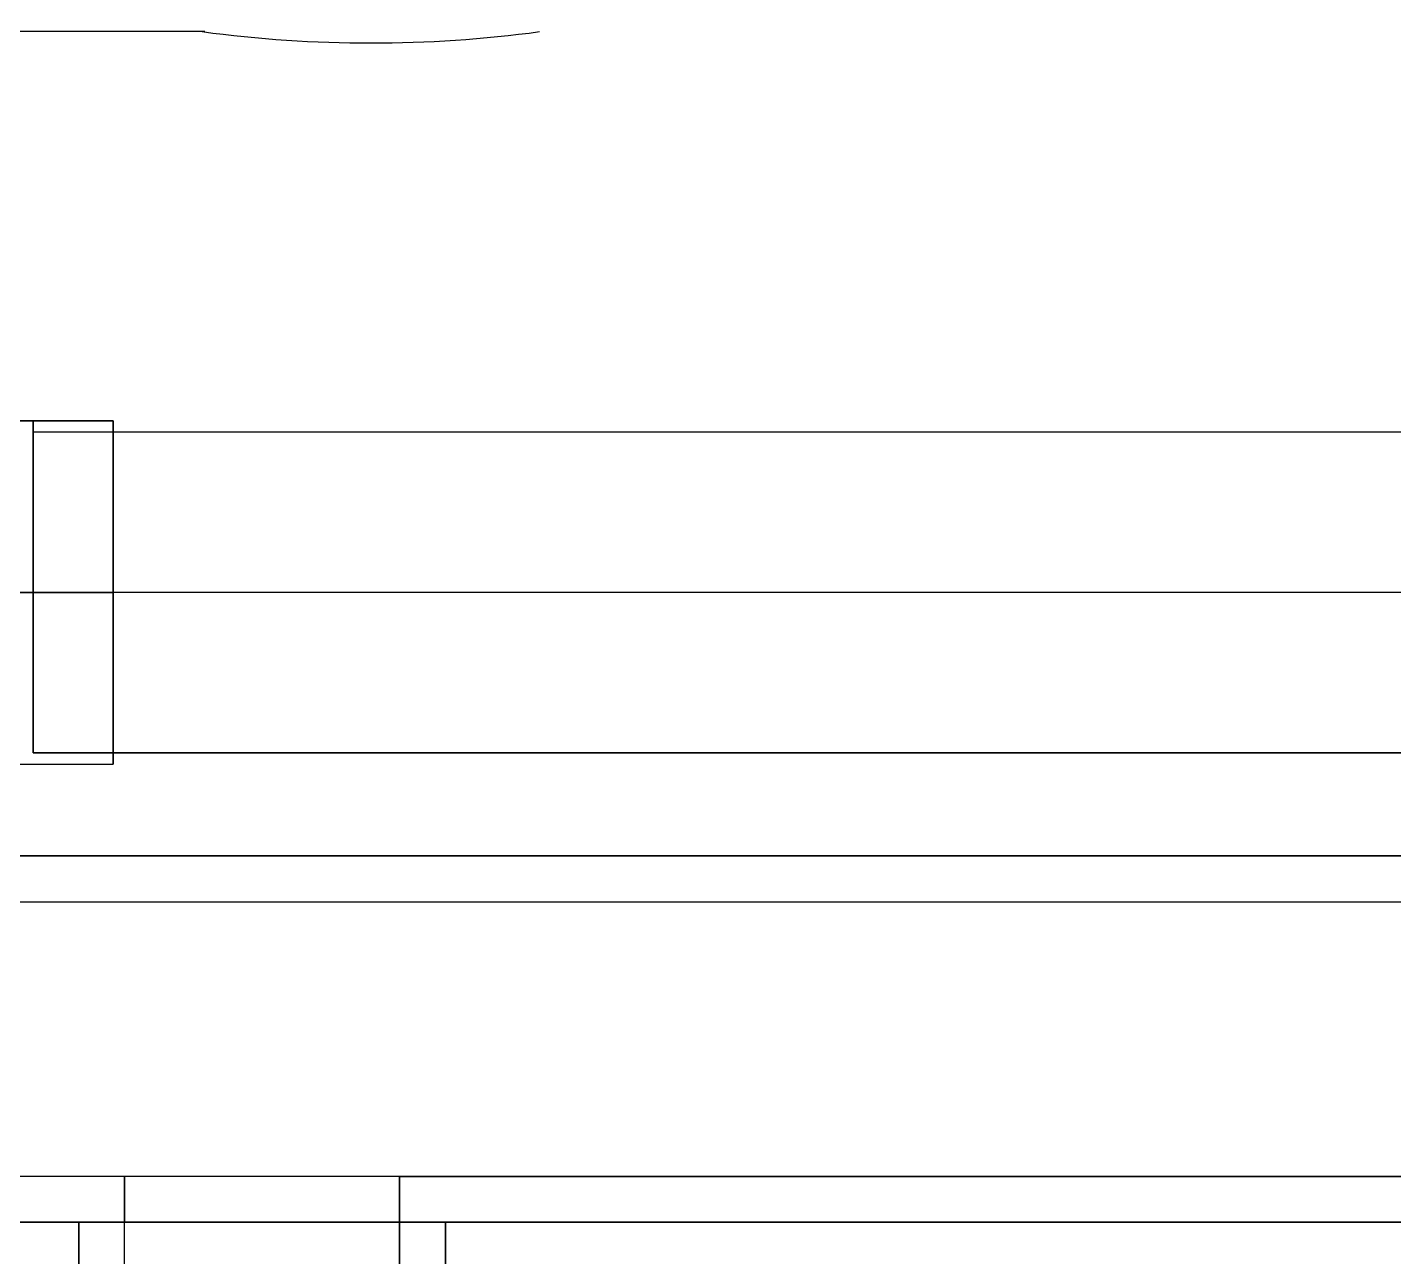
# Model space of a CAD drawing. Header units: metres. Extents: x 114 to 218, y 8 to 180.
# Drawn here: x 183.409 to 185.244, y 75.335 to 76.986 of the extents above; entities that cross this region are included whole.
import ezdxf

# ---------------------------------------------------------------- set-up
doc = ezdxf.new("R2010")
doc.units = ezdxf.units.M
doc.header["$MEASUREMENT"] = 0
for name, color, linetype in [('_Route', 7, 'Continuous'), ('A-2D-I-WALL', 7, 'Continuous'), ('A-2D-SANR-FIXT', 7, 'Continuous'), ('A-3D-I-WALL', 7, 'Continuous'), ('PL-VA-Connector', 7, 'Continuous'), ('PL-VA-Pipe', 7, 'Continuous')]:
    doc.layers.add(name, color=color, linetype=linetype)

msp = doc.modelspace()

# ---------------------------------------------------------------- linework, layer by layer
at = {"layer": '_Route', "color": 4, "true_color": 0x00ffff}
msp.add_lwpolyline([(199.3061, 77.6572), (197.8756, 76.2267), (182.4939, 76.2267), (181.5863, 75.8421)], dxfattribs=at)
msp.add_lwpolyline([(199.3061, 77.6572), (197.8756, 76.2267), (182.4939, 76.2267), (181.5863, 75.8421)], dxfattribs=at)
at = {"layer": 'A-2D-I-WALL', "color": 9, "true_color": 0xbababa}
for points in [[(183.9705, 75.3807), (188.8619, 75.3807), (188.8619, 75.8729), (182.5554, 75.8729)], [(183.5398, 75.4422), (174.4031, 75.4422), (174.4031, 75.8114), (188.8004, 75.8114)], [(183.909, 75.4422), (188.8004, 75.4422), (188.8004, 75.8114)], [(183.5398, 67.536), (183.5398, 75.4422)], [(183.909, 67.536), (183.909, 75.4422)], [(174.3416, 75.3807), (183.4783, 75.3807)], [(183.4783, 75.3807), (183.4783, 67.5975)], [(183.9705, 67.5975), (183.9705, 75.3807)]]:
    msp.add_lwpolyline(points, dxfattribs=at)
at = {"layer": 'A-2D-SANR-FIXT', "color": 9, "true_color": 0xbababa}
msp.add_lwpolyline([(183.6475, 76.9804), (182.6785, 76.9804), (182.6785, 76.9804), (182.5554, 76.9804)], dxfattribs=at)
msp.add_arc((183.8705, 78.664), 1.699, 262.3395, 277.6605, dxfattribs=at)
at = {"layer": 'A-3D-I-WALL', "color": 42, "true_color": 0xdda500}
for points in [[(188.8619, 75.3807), (188.8619, 75.8729), (182.5554, 75.8729), (182.1247, 75.8729), (181.0326, 75.8729), (180.6019, 75.8729), (174.3416, 75.8729), (174.3416, 75.3807), (174.3416, 75.4422), (174.3416, 75.8114), (174.3416, 75.8729), (180.6019, 75.8729), (181.0326, 75.8729), (182.1247, 75.8729), (182.5554, 75.8729), (188.8619, 75.8729), (188.8619, 75.8114), (188.8619, 75.4422), (188.8619, 75.3807)], [(182.4939, 75.8729), (182.4939, 75.8114), (188.8004, 75.8114), (188.8619, 75.8114), (188.8619, 75.8729), (182.5554, 75.8729), (182.4939, 75.8729)], [(183.5398, 75.4422), (174.4031, 75.4422), (174.4031, 75.8114), (174.3416, 75.8114), (174.3416, 75.4422), (174.3416, 75.3807), (183.4783, 75.3807), (183.5398, 75.3807), (183.5398, 75.4422)], [(183.909, 75.4422), (183.909, 75.3807), (183.9705, 75.3807), (188.8619, 75.3807), (188.8619, 75.4422), (188.8619, 75.8114), (188.8004, 75.8114), (188.8004, 75.4422), (183.909, 75.4422)], [(183.909, 75.4422), (183.5398, 75.4422)], [(183.5398, 75.4422), (183.5398, 75.4422)], [(183.909, 75.3807), (183.909, 75.4422), (183.5398, 75.4422), (183.5398, 75.3807)], [(183.5398, 75.4422), (183.5398, 75.4422)], [(183.909, 75.4422), (183.909, 75.4422)], [(183.909, 75.4422), (183.909, 75.4422)], [(174.3416, 75.3807), (183.4783, 75.3807), (183.9705, 75.3807), (188.8619, 75.3807), (183.9705, 75.3807), (183.4783, 75.3807), (174.3416, 75.3807)], [(183.4783, 75.3807), (183.4783, 75.3807)], [(183.4783, 75.3807), (183.4783, 75.3807)], [(183.4783, 75.3807), (183.4783, 75.3807)], [(183.4783, 75.3807), (183.4783, 67.5975), (183.5398, 67.5975), (183.5398, 75.3807), (183.4783, 75.3807), (183.9705, 75.3807), (183.9705, 67.5975)], [(183.4783, 75.3807), (183.9705, 75.3807), (183.9705, 67.5975), (183.4783, 67.5975), (183.4783, 75.3807), (183.4783, 67.5975)], [(183.4783, 75.3807), (183.4783, 75.3807)], [(183.4783, 75.3807), (183.4783, 75.3807)], [(183.5398, 75.3807), (183.5398, 75.3807)], [(183.5398, 75.3807), (183.5398, 75.3807)], [(183.909, 75.3807), (183.909, 75.3807)], [(183.909, 67.5975), (183.9705, 67.5975), (183.9705, 75.3807), (183.909, 75.3807), (183.909, 67.5975)], [(183.909, 75.3807), (183.909, 75.3807)], [(183.9705, 75.3807), (183.9705, 75.3807)], [(183.9705, 75.3807), (183.9705, 75.3807)], [(183.9705, 75.3807), (183.9705, 75.3807)], [(183.9705, 75.3807), (183.9705, 75.3807)], [(183.9705, 75.3807), (183.9705, 75.3807)], [(183.9705, 75.3807), (183.9705, 75.3807)]]:
    msp.add_lwpolyline(points, dxfattribs=at)
at = {"layer": 'PL-VA-Connector', "color": 171, "true_color": 0x7f7fff}
for points in [[(183.3091, 76.4574), (183.5244, 76.4574)], [(183.5244, 76.4574), (183.3091, 76.4574)], [(183.3091, 76.4574), (183.5244, 76.4574)], [(183.5244, 76.4574), (183.3091, 76.4574)], [(183.4168, 76.4574), (183.4168, 76.4267), (183.4168, 76.3344), (183.4168, 76.2267), (183.4168, 76.119), (183.4168, 76.0421), (183.4168, 76.0113), (183.4168, 76.0421), (183.4168, 76.119), (183.4168, 76.2267), (183.4168, 76.3344), (183.4168, 76.4267), (183.4168, 76.4574)], [(183.5244, 76.4574), (183.4168, 76.4574)], [(183.5244, 76.4574), (183.4168, 76.4574)], [(183.4168, 76.4574), (183.4168, 76.4267), (183.4168, 76.3344), (183.4168, 76.2267), (183.4168, 76.119), (183.4168, 76.0421), (183.4168, 76.0113), (183.4168, 76.0421), (183.4168, 76.119), (183.4168, 76.2267), (183.4168, 76.3344), (183.4168, 76.4267), (183.4168, 76.4574)], [(183.5244, 76.4574), (183.4168, 76.4574)], [(183.5244, 76.4574), (183.4168, 76.4574)], [(183.5244, 76.0113), (183.5244, 76.0421), (183.5244, 76.119), (183.5244, 76.2267), (183.5244, 76.3344), (183.5244, 76.4267), (183.5244, 76.4574), (183.5244, 76.4267), (183.5244, 76.3344), (183.5244, 76.2267), (183.5244, 76.119), (183.5244, 76.0421), (183.5244, 76.0113)], [(183.5244, 75.996), (183.5244, 76.0267), (183.5244, 76.119), (183.5244, 76.2267), (183.5244, 76.3497), (183.5244, 76.4267), (183.5244, 76.4574), (183.5244, 76.4267), (183.5244, 76.3497), (183.5244, 76.2267), (183.5244, 76.119), (183.5244, 76.0267), (183.5244, 75.996)], [(183.5244, 76.0113), (183.5244, 76.0421), (183.5244, 76.119), (183.5244, 76.2267), (183.5244, 76.3344), (183.5244, 76.4267), (183.5244, 76.4574), (183.5244, 76.4267), (183.5244, 76.3344), (183.5244, 76.2267), (183.5244, 76.119), (183.5244, 76.0421), (183.5244, 76.0113)], [(183.5244, 75.996), (183.5244, 76.0267), (183.5244, 76.119), (183.5244, 76.2267), (183.5244, 76.3497), (183.5244, 76.4267), (183.5244, 76.4574), (183.5244, 76.4267), (183.5244, 76.3497), (183.5244, 76.2267), (183.5244, 76.119), (183.5244, 76.0267), (183.5244, 75.996)], [(183.3091, 76.2267), (183.5244, 76.2267)], [(183.3091, 76.2267), (183.5244, 76.2267)], [(183.3091, 76.2267), (183.5244, 76.2267)], [(183.3091, 76.2267), (183.5244, 76.2267)], [(183.5244, 76.2267), (183.4168, 76.2267)], [(183.5244, 76.2267), (183.4168, 76.2267)], [(183.5244, 76.2267), (183.4168, 76.2267)], [(183.5244, 76.2267), (183.4168, 76.2267)], [(183.5244, 76.0113), (183.4168, 76.0113)], [(183.4168, 76.0113), (183.4168, 76.0113)], [(183.4168, 76.0113), (183.5244, 76.0113)], [(183.5244, 76.0113), (183.4168, 76.0113)], [(183.4168, 76.0113), (183.4168, 76.0113)], [(183.4168, 76.0113), (183.5244, 76.0113)], [(183.5244, 76.0113), (183.5244, 76.0113)], [(183.5244, 76.0113), (183.5244, 76.0113)], [(183.3091, 75.996), (183.5244, 75.996)], [(183.3091, 75.996), (183.5244, 75.996)], [(183.3091, 75.996), (183.5244, 75.996)], [(183.3091, 75.996), (183.5244, 75.996)], [(183.5244, 75.996), (183.5244, 75.996)], [(183.5244, 75.996), (183.5244, 75.996)]]:
    msp.add_lwpolyline(points, dxfattribs=at)
at = {"layer": 'PL-VA-Pipe', "color": 171, "true_color": 0x7f7fff}
for points in [[(183.4168, 76.442), (183.4168, 76.4113), (183.4168, 76.3344), (183.4168, 76.2267), (183.4168, 76.119), (183.4168, 76.0421), (183.4168, 76.0113), (183.4168, 76.0421), (183.4168, 76.119), (183.4168, 76.2267), (183.4168, 76.3344), (183.4168, 76.4113), (183.4168, 76.442)], [(196.2605, 76.442), (183.4168, 76.442)], [(196.2605, 76.442), (183.4168, 76.442)], [(183.4168, 76.442), (183.4168, 76.4113), (183.4168, 76.3344), (183.4168, 76.2267), (183.4168, 76.119), (183.4168, 76.0421), (183.4168, 76.0113), (183.4168, 76.0421), (183.4168, 76.119), (183.4168, 76.2267), (183.4168, 76.3344), (183.4168, 76.4113), (183.4168, 76.442)], [(196.2605, 76.442), (183.4168, 76.442)], [(196.2605, 76.442), (183.4168, 76.442)], [(196.2605, 76.2267), (183.4168, 76.2267)], [(196.2605, 76.2267), (196.2605, 76.2267), (183.4168, 76.2267)], [(196.2605, 76.2267), (183.4168, 76.2267)], [(196.2605, 76.2267), (196.2605, 76.2267), (183.4168, 76.2267)], [(196.2605, 76.0113), (183.4168, 76.0113)], [(183.4168, 76.0113), (196.2605, 76.0113)], [(196.2605, 76.0113), (183.4168, 76.0113)], [(183.4168, 76.0113), (196.2605, 76.0113)]]:
    msp.add_lwpolyline(points, dxfattribs=at)

doc.saveas('drawing.dxf')
